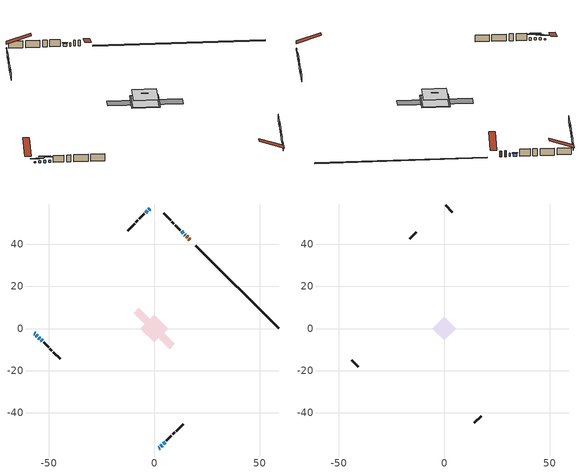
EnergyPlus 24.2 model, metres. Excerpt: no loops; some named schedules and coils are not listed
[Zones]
conditioned space
 floor adiabatic (Floor3 construction): -6.54,0 0,6.54 6.54,0 0,-6.54 z0.3
 floor adiabatic (AdiabaticFloorConstruction): -5.83,0 0,5.83 5.83,0 0,-5.83 z0.3
 floor foundation (Slab1 construction): -9.84,7.35 -7.35,9.84 9.84,-7.35 7.35,-9.84 z0
 wall outside (AdiabaticWallConstruction 1): 16.92,42.16 16.47,42.61 / 15.82,43.26 15.42,43.66 z0.3:2.33
 wall outside (AdiabaticWallConstruction): 2.15,-56.93 2.55,-56.53 / 3.2,-55.88 3.69,-55.39 z0.3:1.12; 14.76,44.32 14.5,44.58 z0.3:1.52; -56.93,-2.15 -56.55,-2.53 z0.3:0.63; -55.89,-3.19 -55.42,-3.66 / -54.77,-4.31 -54.3,-4.78 / -53.64,-5.43 -53.17,-5.91 / -3.29,55.79 -4.09,54.99 / 4.35,-54.73 5.14,-53.94 z0.3:1.09; 13.84,45.24 13.01,46.07 z0.3:1.24; -2.15,56.93 -2.64,56.44 z0.3:1.06
 wall outside (Wall1 construction): 5.79,-53.29 8.14,-50.93 / -52.52,-6.56 -50.17,-8.91 / -4.74,54.34 -7.09,51.99 / 12.36,46.72 10.01,49.07 z0.3:2.74
 wall outside (Wall2 construction): 8.8,-50.28 9.77,-49.31 / -49.51,-9.57 -48.55,-10.53 / -7.75,51.33 -8.71,50.37 / 9.35,49.73 8.39,50.69 z0.3:2.74
 wall outside (Wall3 construction): 10.42,-48.66 13.69,-45.39 / -47.89,-11.19 -44.63,-14.45 / -9.37,49.71 -12.63,46.45 / 7.73,51.35 4.47,54.61 z0.3:2.74
 wall foundation (FoundationWall1 construction): 59.08,0 19.72,39.35 z0:0.3
 window (WindowConstruction 9): 2.15,-56.93 2.55,-56.53 z0.3:1.11
 window (WindowConstruction 8): 3.2,-55.88 3.69,-55.39 z0.3:1.11
 window (WindowConstruction 10): 14.76,44.32 14.5,44.58 z0.3:1.52
 window (WindowConstruction): -56.93,-2.15 -56.55,-2.53 z0.3:0.63
 window (WindowConstruction 1): -55.89,-3.19 -55.42,-3.65 z0.3:1.09
 window (WindowConstruction 2): -54.77,-4.31 -54.3,-4.78 z0.3:1.09
 window (WindowConstruction 3): -53.64,-5.44 -53.18,-5.9 z0.3:1.09
 window (WindowConstruction 4): 13.84,45.24 13.01,46.07 z0.3:1.24
 window (WindowConstruction 5): -2.15,56.93 -2.64,56.44 z0.3:1.06
 window (WindowConstruction 6): -3.29,55.79 -4.09,54.99 z0.3:1.09
 window (WindowConstruction 7): 4.35,-54.73 5.14,-53.94 z0.3:1.09
 door (Door): 16.92,42.16 16.47,42.61 z0.3:2.33
 door (Door 1): 15.82,43.26 15.42,43.66 z0.3:2.33
 ceiling adiabatic (AdiabaticFloorConstruction): 0,-5.83 5.83,0 0,5.83 -5.83,0 z0.3
attic - vented
 floor to conditioned space (Floor1 construction Reversed): -5.6,0 0,5.6 5.6,0 0,-5.6 z2.74
 floor to conditioned space (Floor2 construction Reversed): -1.6,0 0,1.6 1.6,0 0,-1.6 z2.74
 wall outside (Wall4 construction): 14.34,-44.74 17.49,-41.59 / -43.97,-15.11 -40.82,-18.26 / -13.29,45.79 -16.44,42.64 / 3.81,55.27 0.66,58.42 z0.3:2.74
 roof outside (Roof1 construction): 1.5,-57.58,2.74 -4.18,-51.91,5.41 -5.68,-53.4,5.41 0,-59.08,2.74; -57.58,-1.5,2.74 -51.91,4.18,5.41 -53.4,5.68,5.41 -59.08,0,2.74; -1.5,57.58,2.74 4.18,51.91,5.41 5.68,53.4,5.41 0,59.08,2.74; 17.57,41.51,2.74 11.9,35.83,5.41 13.39,34.34,5.41 19.07,40.01,2.74
shading: 2.76,-56.32 1.94,-57.14 2.05,-57.24 2.86,-56.43 z1.41; 3.9,-55.18 2.99,-56.09 3.1,-56.19 4.01,-55.28 z1.41; -55.69,-3.39 -57.79,-1.29 -57.89,-1.4 -55.79,-3.5 z1.85; -54.78,-4.3 -56.54,-2.54 -56.64,-2.65 -54.89,-4.4 z2; -53.22,-5.85 -55.84,-3.24 -55.95,-3.34 -53.33,-5.96 z2.61; -52.31,-6.77 -54.51,-4.57 -54.61,-4.68 -52.42,-6.87 z2.31; 12.8,46.28 14.05,45.03 14.16,45.13 12.91,46.38 z1.54; -3.07,56.01 -1.72,57.36 -1.83,57.46 -3.17,56.12 z1.67; -4.3,54.78 -3.08,56 -3.19,56.1 -4.4,54.89 z1.39; 5.35,-53.73 4.14,-54.94 4.24,-55.05 5.45,-53.84 z1.39
[Building]
Building 1: Terrain=Suburbs
[Site:Location]
Sydney AP_NS: Latitude {deg}=46.16; Longitude {deg}=-60.05; Time Zone {hr}=-4; Elevation {m}=62; Keep Site Location Information=Yes
[Site:GroundTemperature:Shallow]
2.62187, 0.93492, 0.799824, 1.60037, 4.8141, 8.01286, 10.786, 12.5427, 12.692, 11.2632, 8.56075, 5.46011
[Site:WaterMainsTemperature]
Calculation Method=Schedule; Temperature Schedule=mains temperature schedule
[Material] Roughness=Rough; Thermal Absorptance=0.9
Name | Thickness {m} | Conductivity {W/m-K} | Density {kg/m3} | Specific Heat {J/kg-K} | Solar Absorptance | Visible Absorptance
asphalt or fiberglass shingles | 0.00635 | 0.162714 | 1121.4 | 1465.45 | 0.4 | 0.4
ceiling loosefill ins | 0.0846667 | 0.0480833 | 16.02 | 1046.75 | 0.7 | 0.7
ceiling stud and cavity | 0.1397 | 0.10635 | 65.682 | 1177.47 | 0.7 | 0.7
ceiling stud and cavity 1 | 0.1397 | 0.10898 | 65.682 | 1177.47 | 0.7 | 0.7
concrete 4.0 in. | 0.1016 | 1.803125 | 2242.8 | 837.4 | 0.7 | 0.7
concrete 8.0 in. | 0.2032 | 1.803125 | 2242.8 | 837.4 | 0.7 | 0.7
door material | 0.04445 | 0.188738 | 512.64 | 1214.23 | 0.7 | 0.7
exterior vertical ins | 0.00108814 | 0.029427 | 32.04 | 1214.23 | 0.7 | 0.7
floor covering | 0.0127 | 9.015625 | 54.468 | 1339.84 | 0.6 | 0.6
floor covering 1 | 0.0127 | 0.0433444 | 54.468 | 1339.84 | 0.6 | 0.6
floor rigid ins; wall rigid ins | 0.512978 | 0.029427 | 32.04 | 1214.23 | 0.7 | 0.7
floor stud and cavity | 0.0889 | 0.342986 | 50.32683 | 1063.81 | 0.7 | 0.7
floor stud and cavity 1 | 0.1397 | 1.75129 | 37.0049 | 1207.88 | 0.7 | 0.7
furniture material conditioned space 1 | 0.1524 | 0.115458 | 640.8 | 1214.23 | 0.6 | 0.6
gypsum board | 0.0127 | 0.160291 | 801 | 837.4 | 0.6 | 0.6
osb sheathing 0.5 in. | 0.0127 | 0.115458 | 512.64 | 1214.23 | 0.7 | 0.7
osb sheathing 0.75 in. | 0.01905 | 0.115458 | 512.64 | 1214.23 | 0.7 | 0.7
wall stud and cavity | 0.1397 | 1.44277 | 139.0536 | 1170.24 | 0.7 | 0.7
wall stud and cavity 1 | 0.1397 | 1.32252 | 139.0536 | 1170.24 | 0.7 | 0.7
wall stud and cavity 2 | 0.1397 | 0.0909844 | 139.0536 | 1170.24 | 0.7 | 0.7
wall stud and cavity 3 | 0.0889 | 6.1454 | 50.32683 | 1063.81 | 0.6 | 0.6
wall stud and cavity 4 | 0.0889 | 0.380278 | 52.3479 | 1209.89 | 0.7 | 0.7
wall stud and cavity 5 | 0.0889 | 0.391764 | 83.0341 | 1211.67 | 0.7 | 0.7
wood siding | 0.0254 | 0.102417 | 544.68 | 1172.36 | 0.4 | 0.4
wood siding 1 | 0.00254 | 0.102417 | 544.68 | 1172.36 | 0.4 | 0.4
wood siding 2; wood siding 3 | 0.0254 | 0.102417 | 544.68 | 1172.36 | 0.7 | 0.7
[WindowMaterial:SimpleGlazingSystem]
Name | U-Factor {W/m2-K} | Solar Heat Gain Coefficient
WindowMaterial | 3.17571 | 0.29
WindowMaterial 1 | 3.30573 | 0.6
WindowMaterial 2 | 5.6462 | 0.74
WindowMaterial 3 | 3.05363 | 0.45
WindowMaterial 4 | 3.27961 | 0.52
WindowMaterial 5 | 3.2711 | 0.46
WindowMaterial 6 | 5.2794 | 0.67
[Construction]
AdiabaticFloorConstruction: floor stud and cavity 1, floor rigid ins, osb sheathing 0.75 in., floor covering 1
AdiabaticWallConstruction: wood siding 2, wall rigid ins, wall stud and cavity 4, gypsum board
AdiabaticWallConstruction 1: wood siding 3, wall rigid ins, wall stud and cavity 4, gypsum board
Door; Door 1: door material
Floor1 construction Reversed: gypsum board, ceiling stud and cavity, ceiling loosefill ins
Floor2 construction Reversed: gypsum board, ceiling stud and cavity 1, ceiling loosefill ins
Floor3 construction: floor stud and cavity, floor covering
FoundationWall1 construction: concrete 8.0 in.
furniture construction conditioned space 1: furniture material conditioned space 1
PartitionWallConstruction: gypsum board, wall stud and cavity 5, gypsum board
Roof1 construction: asphalt or fiberglass shingles
Slab1 construction: concrete 4.0 in.
Wall1 construction: wood siding, osb sheathing 0.5 in., wall stud and cavity, gypsum board
Wall2 construction: wood siding, osb sheathing 0.5 in., wall stud and cavity 1, gypsum board
Wall3 construction: wood siding, osb sheathing 0.5 in., wall stud and cavity 2, gypsum board
Wall4 construction: wood siding 1, wall stud and cavity 3
WindowConstruction: WindowMaterial
WindowConstruction 1; WindowConstruction 2; WindowConstruction 3: WindowMaterial 1
WindowConstruction 10; WindowConstruction 9: WindowMaterial 6
WindowConstruction 4: WindowMaterial 2
WindowConstruction 5: WindowMaterial 3
WindowConstruction 6; WindowConstruction 7: WindowMaterial 4
WindowConstruction 8: WindowMaterial 5
[Zone] Multiplier=1; Part of Total Floor Area=Yes
Name | Volume {m3}
attic - vented | 29.4951
conditioned space | 165.5
[Space]
Name | Zone | Volume {m3}
attic - vented 1 | attic - vented | 29.4951
conditioned space 1 | conditioned space | 165.5
[ZoneInfiltration:EffectiveLeakageArea]
infil attic - vented 1: Zone or Space=attic - vented 1; Schedule=Always On Discrete; Effective Air Leakage Area {cm2}=2396.82; Stack Coefficient=0.000355612; Wind Coefficient=1.27411e-05
[ZoneMixing]
whole house fan mix: Zone or Space=attic - vented; Schedule=Always On Continuous; Design Flow Rate Calculation Method=Flow/Zone; Design Flow Rate {m3/s}=0; Source Zone or Space=conditioned space
[SurfaceProperty:ExposedFoundationPerimeter]
Slab1: Exposed Perimeter Calculation Method=TotalExposedPerimeter; Total Exposed Perimeter {m}=55.656
[InternalMass] Zone or ZoneList=conditioned space; Space or SpaceList=conditioned space 1
Name | Construction | Surface Area {m2}
furniture mass conditioned space 1 | furniture construction conditioned space 1 | 95.544
partition wall mass | PartitionWallConstruction | 153.38
[Lights]
interior lighting: Zone or ZoneList or Space or SpaceList=conditioned space 1; Schedule=interior lighting schedule; Design Level Calculation Method=LightingLevel; Lighting Level {W}=343.2; Return Air Fraction=0; Fraction Radiant=0.6; Fraction Visible=0.2; Fraction Replaceable=1
[People]
occupants: Zone or ZoneList or Space or SpaceList=conditioned space 1; Number of People Schedule=occupants schedule; Number of People Calculation Method=People; Number of People=3; Fraction Radiant=0.314171; Sensible Heat Fraction=0.56303; Activity Level Schedule=occupants activity schedule; Carbon Dioxide Generation Rate {m3/s-W}=0; Enable ASHRAE 55 Comfort Warnings=No; Mean Radiant Temperature Calculation Type=EnclosureAveraged
[ElectricEquipment] Zone or ZoneList or Space or SpaceList=conditioned space 1; Design Level Calculation Method=EquipmentLevel
Name | Schedule | Design Level {W} | Fraction Latent | Fraction Radiant | Fraction Lost
clothes dryer | clothes dryer schedule | 140.772 | 0.015 | 0.081 | 0.85
clothes washer | clothes washer schedule | 32.1985 | 0.03 | 0.162 | 0.7
cooking range | cooking range schedule | 215.147 | 0.08 | 0.432 | 0.2
dishwasher | dishwasher schedule | 66.8632 | 0.3 | 0.18 | 0.4
fridge | fridge schedule | 72.9452 | 0 | 0.6 | 0
mech vent house fan | mech vent house fan schedule | 0 | 0 | 0 | 1
mech vent house fan cfis | mech vent house fan cfis schedule | 0 | 0 | 0 | 0
misc plug loads | misc plug loads schedule | 494.7 | 0.045 | 0.513 | 0.1
whole house fan | Always On Discrete | 0 | 0 | 0 | 1
[OtherEquipment] Zone or ZoneList or Space or SpaceList=conditioned space 1; Design Level Calculation Method=EquipmentLevel
Name | Fuel Type | Schedule | Design Level {W} | Fraction Latent | Fraction Radiant | Fraction Lost
clothes dryer 1 | Electricity | clothes dryer schedule | 0 | 0.015 | 0.081 | 0.85
cooking range 1 | Electricity | cooking range schedule | 0 | 0.08 | 0.432 | 0.2
general water use latent | None | general water use schedule | 62.594 | 1 | 0 | 0
general water use sensible | None | general water use schedule | -61.6891 | 0 | 0.6 | 0
mech vent house fan latent load | None | Always On Discrete | 0 | 1 | 0 | 0
mech vent house fan sensible load | None | Always On Discrete | 0 | 0 | 0 | 0
water heater energy adjustment1 | Electricity | Always On Discrete | 0.01 | 0 | 0 | 1
[ZoneInfiltration:DesignFlowRate] Zone or ZoneList or Space or SpaceList=conditioned space 1; Schedule=Always On Discrete; Design Flow Rate Calculation Method=Flow/Zone; Design Flow Rate {m3/s}=0
infil flow; natural vent flow; whole house fan flow
[ZoneControl:Thermostat]
conditioned space Thermostat: Zone or ZoneList=conditioned space; Control Type Schedule=conditioned space Thermostat Schedule; Control 1=conditioned space temperature setpoint; Temperature Difference Between Cutout And Setpoint {deltaC}=0
[ThermostatSetpoint:DualSetpoint]
conditioned space temperature setpoint: Heating Setpoint Temperature Schedule=heating setpoint; Cooling Setpoint Temperature Schedule=cooling setpoint
[AirLoopHVAC:UnitarySystem]
unit heater unitary system: Control Type=Load; Controlling Zone or Thermostat Location=conditioned space; Dehumidification Control Type=None; Availability Schedule=Always On Discrete; Supply Fan=unit heater supply fan; Fan Placement=BlowThrough; Supply Air Fan Operating Mode Schedule=unit heater auto fan schedule; Heating Coil=unit heater htg coil; DX Heating Coil Sizing Ratio=1; Use DOAS DX Cooling Coil=No; Minimum Supply Air Temperature {C}=2; Latent Load Control=SensibleOnlyLoadControl; Cooling Supply Air Flow Rate Method=None; Heating Supply Air Flow Rate Method=SupplyAirFlowRate; Heating Supply Air Flow Rate {m3/s}=0.720664; No Load Supply Air Flow Rate Method=SupplyAirFlowRate; No Load Supply Air Flow Rate {m3/s}=0; No Load Supply Air Flow Rate Control Set To Low Speed=Yes; Maximum Supply Air Temperature {C}=48.8889; Maximum Outdoor Dry-Bulb Temperature for Supplemental Heater Operation {C}=21; Ancillary On-Cycle Electric Power {W}=0; Ancillary Off-Cycle Electric Power {W}=0
[Zone equipment]
conditioned space: unit heater unitary system
[Foundation:Kiva]
Foundation Kiva 1: Initial Indoor Air Temperature {C}=18; Wall Height Above Grade {m}=0.300015; Wall Depth Below Slab {m}=0.2032; Custom Block Material Name 1=exterior vertical ins; Custom Block Depth 1 {m}=0.300015; Custom Block X Position 1 {m}=0.2032; Custom Block Z Position 1 {m}=0
[Foundation:Kiva:Settings]
Soil Conductivity {W/m-K}=0.849921; Soil Density {kg/m3}=1842.3; Soil Specific Heat {J/kg-K}=418.7; Ground Solar Absorptivity=0.9; Ground Thermal Absorptivity=0.9; Ground Surface Roughness {m}=0.03; Far-Field Width {m}=40; Deep-Ground Boundary Condition=ZeroFlux; Deep-Ground Depth {m}=40; Minimum Cell Dimension {m}=0.2; Maximum Cell Growth Coefficient=3; Simulation Timestep=Timestep
[Exterior:Lights]
exterior lighting: Schedule=exterior lighting schedule; Design Level {W}=75.6
[EnergyManagementSystem:Sensor] Output:Variable or Output:Meter Index Key=conditioned space
Name | Output:Variable or Output:Meter
conditioned_space_clg_unmet_s | Zone Cooling Setpoint Not Met Time
conditioned_space_htg_unmet_s | Zone Heating Setpoint Not Met Time
fridge_tin_s; tin_s; tin_s_1 | Zone Mean Air Temperature
tout_s | Zone Outdoor Air Drybulb Temperature
win_s | Zone Air Humidity Ratio
[Schedule:Constant]
Name | Hourly Value
Always On Continuous; mech vent house fan schedule; mech vent house fan cfis schedule; Always On Discrete | 1
occupants activity schedule | 117.228
fridge schedule; unit heater auto fan schedule | 0
[Schedule:Week:Daily]
interior lighting schedule Week Rule - Jan1-Jan27: interior lighting schedule day, interior lighting schedule day, interior lighting schedule day, interior lighting schedule day, interior lighting schedule day, interior lighting schedule day, interior lighting schedule day, interior lighting schedule default day, interior lighting schedule default day, interior lighting schedule default day, interior lighting schedule default day, interior lighting schedule default day
interior lighting schedule Week Rule - Jan28-Feb3: interior lighting schedule day, interior lighting schedule day, interior lighting schedule day, interior lighting schedule day, interior lighting schedule day 1, interior lighting schedule day 1, interior lighting schedule day 1, interior lighting schedule default day, interior lighting schedule default day, interior lighting schedule default day, interior lighting schedule default day, interior lighting schedule default day
interior lighting schedule Week Rule - Feb4-Feb24: interior lighting schedule day 1, interior lighting schedule day 1, interior lighting schedule day 1, interior lighting schedule day 1, interior lighting schedule day 1, interior lighting schedule day 1, interior lighting schedule day 1, interior lighting schedule default day, interior lighting schedule default day, interior lighting schedule default day, interior lighting schedule default day, interior lighting schedule default day
interior lighting schedule Week Rule - Feb25-Mar3: interior lighting schedule day 1, interior lighting schedule day 1, interior lighting schedule day 1, interior lighting schedule day 1, interior lighting schedule day 2, interior lighting schedule day 2, interior lighting schedule day 2, interior lighting schedule default day, interior lighting schedule default day, interior lighting schedule default day, interior lighting schedule default day, interior lighting schedule default day
interior lighting schedule Week Rule - Mar4-Mar31: interior lighting schedule day 2, interior lighting schedule day 2, interior lighting schedule day 2, interior lighting schedule day 2, interior lighting schedule day 2, interior lighting schedule day 2, interior lighting schedule day 2, interior lighting schedule default day, interior lighting schedule default day, interior lighting schedule default day, interior lighting schedule default day, interior lighting schedule default day
interior lighting schedule Week Rule - Apr1-Apr28: interior lighting schedule day 3, interior lighting schedule day 3, interior lighting schedule day 3, interior lighting schedule day 3, interior lighting schedule day 3, interior lighting schedule day 3, interior lighting schedule day 3, interior lighting schedule default day, interior lighting schedule default day, interior lighting schedule default day, interior lighting schedule default day, interior lighting schedule default day
interior lighting schedule Week Rule - Apr29-May5: interior lighting schedule day 3, interior lighting schedule day 3, interior lighting schedule day 4, interior lighting schedule day 4, interior lighting schedule day 4, interior lighting schedule day 4, interior lighting schedule day 4, interior lighting schedule default day, interior lighting schedule default day, interior lighting schedule default day, interior lighting schedule default day, interior lighting schedule default day
interior lighting schedule Week Rule - May6-May26: interior lighting schedule day 4, interior lighting schedule day 4, interior lighting schedule day 4, interior lighting schedule day 4, interior lighting schedule day 4, interior lighting schedule day 4, interior lighting schedule day 4, interior lighting schedule default day, interior lighting schedule default day, interior lighting schedule default day, interior lighting schedule default day, interior lighting schedule default day
interior lighting schedule Week Rule - May27-Jun2: interior lighting schedule day 4, interior lighting schedule day 4, interior lighting schedule day 4, interior lighting schedule day 4, interior lighting schedule day 4, interior lighting schedule day 5, interior lighting schedule day 5, interior lighting schedule default day, interior lighting schedule default day, interior lighting schedule default day, interior lighting schedule default day, interior lighting schedule default day
interior lighting schedule Week Rule - Jun3-Jun30: interior lighting schedule day 5, interior lighting schedule day 5, interior lighting schedule day 5, interior lighting schedule day 5, interior lighting schedule day 5, interior lighting schedule day 5, interior lighting schedule day 5, interior lighting schedule default day, interior lighting schedule default day, interior lighting schedule default day, interior lighting schedule default day, interior lighting schedule default day
interior lighting schedule Week Rule - Jul1-Jul28: interior lighting schedule day 6, interior lighting schedule day 6, interior lighting schedule day 6, interior lighting schedule day 6, interior lighting schedule day 6, interior lighting schedule day 6, interior lighting schedule day 6, interior lighting schedule default day, interior lighting schedule default day, interior lighting schedule default day, interior lighting schedule default day, interior lighting schedule default day
interior lighting schedule Week Rule - Jul29-Aug4: interior lighting schedule day 6, interior lighting schedule day 6, interior lighting schedule day 6, interior lighting schedule day 7, interior lighting schedule day 7, interior lighting schedule day 7, interior lighting schedule day 7, interior lighting schedule default day, interior lighting schedule default day, interior lighting schedule default day, interior lighting schedule default day, interior lighting schedule default day
interior lighting schedule Week Rule - Aug5-Aug25: interior lighting schedule day 7, interior lighting schedule day 7, interior lighting schedule day 7, interior lighting schedule day 7, interior lighting schedule day 7, interior lighting schedule day 7, interior lighting schedule day 7, interior lighting schedule default day, interior lighting schedule default day, interior lighting schedule default day, interior lighting schedule default day, interior lighting schedule default day
interior lighting schedule Week Rule - Aug26-Sep1: interior lighting schedule day 7, interior lighting schedule day 7, interior lighting schedule day 7, interior lighting schedule day 7, interior lighting schedule day 7, interior lighting schedule day 7, interior lighting schedule day 8, interior lighting schedule default day, interior lighting schedule default day, interior lighting schedule default day, interior lighting schedule default day, interior lighting schedule default day
interior lighting schedule Week Rule - Sep2-Sep29: interior lighting schedule day 8, interior lighting schedule day 8, interior lighting schedule day 8, interior lighting schedule day 8, interior lighting schedule day 8, interior lighting schedule day 8, interior lighting schedule day 8, interior lighting schedule default day, interior lighting schedule default day, interior lighting schedule default day, interior lighting schedule default day, interior lighting schedule default day
interior lighting schedule Week Rule - Sep30-Oct6: interior lighting schedule day 8, interior lighting schedule day 9, interior lighting schedule day 9, interior lighting schedule day 9, interior lighting schedule day 9, interior lighting schedule day 9, interior lighting schedule day 9, interior lighting schedule default day, interior lighting schedule default day, interior lighting schedule default day, interior lighting schedule default day, interior lighting schedule default day
interior lighting schedule Week Rule - Oct7-Oct27: interior lighting schedule day 9, interior lighting schedule day 9, interior lighting schedule day 9, interior lighting schedule day 9, interior lighting schedule day 9, interior lighting schedule day 9, interior lighting schedule day 9, interior lighting schedule default day, interior lighting schedule default day, interior lighting schedule default day, interior lighting schedule default day, interior lighting schedule default day
interior lighting schedule Week Rule - Oct28-Nov3: interior lighting schedule day 9, interior lighting schedule day 9, interior lighting schedule day 9, interior lighting schedule day 9, interior lighting schedule day 10, interior lighting schedule day 10, interior lighting schedule day 10, interior lighting schedule default day, interior lighting schedule default day, interior lighting schedule default day, interior lighting schedule default day, interior lighting schedule default day
interior lighting schedule Week Rule - Nov4-Nov24: interior lighting schedule day 10, interior lighting schedule day 10, interior lighting schedule day 10, interior lighting schedule day 10, interior lighting schedule day 10, interior lighting schedule day 10, interior lighting schedule day 10, interior lighting schedule default day, interior lighting schedule default day, interior lighting schedule default day, interior lighting schedule default day, interior lighting schedule default day
interior lighting schedule Week Rule - Nov25-Dec1: interior lighting schedule day 10, interior lighting schedule day 10, interior lighting schedule day 10, interior lighting schedule day 10, interior lighting schedule day 10, interior lighting schedule day 10, interior lighting schedule day 11, interior lighting schedule default day, interior lighting schedule default day, interior lighting schedule default day, interior lighting schedule default day, interior lighting schedule default day
interior lighting schedule Week Rule - Dec2-Dec31: interior lighting schedule day 11, interior lighting schedule day 11, interior lighting schedule day 11, interior lighting schedule day 11, interior lighting schedule day 11, interior lighting schedule day 11, interior lighting schedule day 11, interior lighting schedule default day, interior lighting schedule default day, interior lighting schedule default day, interior lighting schedule default day, interior lighting schedule default day
occupants schedule Week Rule - Jan1-Dec31: occupants schedule day, occupants schedule day, occupants schedule day, occupants schedule day, occupants schedule day, occupants schedule day, occupants schedule day, occupants schedule default day, occupants schedule default day, occupants schedule default day, occupants schedule default day, occupants schedule default day
clothes dryer schedule Week Rule - Jan1-Dec31: clothes dryer schedule day, clothes dryer schedule day, clothes dryer schedule day, clothes dryer schedule day, clothes dryer schedule day, clothes dryer schedule day, clothes dryer schedule day, clothes dryer schedule default day, clothes dryer schedule default day, clothes dryer schedule default day, clothes dryer schedule default day, clothes dryer schedule default day
clothes washer schedule Week Rule - Jan1-Dec31: clothes washer schedule day, clothes washer schedule day, clothes washer schedule day, clothes washer schedule day, clothes washer schedule day, clothes washer schedule day, clothes washer schedule day, clothes washer schedule default day, clothes washer schedule default day, clothes washer schedule default day, clothes washer schedule default day, clothes washer schedule default day
cooking range schedule Week Rule - Jan1-Dec31: cooking range schedule day, cooking range schedule day, cooking range schedule day, cooking range schedule day, cooking range schedule day, cooking range schedule day, cooking range schedule day, cooking range schedule default day, cooking range schedule default day, cooking range schedule default day, cooking range schedule default day, cooking range schedule default day
dishwasher schedule Week Rule - Jan1-Dec31: dishwasher schedule day, dishwasher schedule day, dishwasher schedule day, dishwasher schedule day, dishwasher schedule day, dishwasher schedule day, dishwasher schedule day, dishwasher schedule default day, dishwasher schedule default day, dishwasher schedule default day, dishwasher schedule default day, dishwasher schedule default day
misc plug loads schedule Week Rule - Jan1-Dec31: misc plug loads schedule day, misc plug loads schedule day, misc plug loads schedule day, misc plug loads schedule day, misc plug loads schedule day, misc plug loads schedule day, misc plug loads schedule day, misc plug loads schedule default day, misc plug loads schedule default day, misc plug loads schedule default day, misc plug loads schedule default day, misc plug loads schedule default day
general water use schedule Week Rule - Jan1-Dec31: general water use schedule day, general water use schedule day, general water use schedule day, general water use schedule day, general water use schedule day, general water use schedule day, general water use schedule day, general water use schedule default day, general water use schedule default day, general water use schedule default day, general water use schedule default day, general water use schedule default day
exterior lighting schedule Week Rule - Jan1-Jan27: exterior lighting schedule day, exterior lighting schedule day, exterior lighting schedule day, exterior lighting schedule day, exterior lighting schedule day, exterior lighting schedule day, exterior lighting schedule day, exterior lighting schedule default day, exterior lighting schedule default day, exterior lighting schedule default day, exterior lighting schedule default day, exterior lighting schedule default day
exterior lighting schedule Week Rule - Jan28-Feb3: exterior lighting schedule day, exterior lighting schedule day, exterior lighting schedule day, exterior lighting schedule day, exterior lighting schedule day 1, exterior lighting schedule day 1, exterior lighting schedule day 1, exterior lighting schedule default day, exterior lighting schedule default day, exterior lighting schedule default day, exterior lighting schedule default day, exterior lighting schedule default day
exterior lighting schedule Week Rule - Feb4-Feb24: exterior lighting schedule day 1, exterior lighting schedule day 1, exterior lighting schedule day 1, exterior lighting schedule day 1, exterior lighting schedule day 1, exterior lighting schedule day 1, exterior lighting schedule day 1, exterior lighting schedule default day, exterior lighting schedule default day, exterior lighting schedule default day, exterior lighting schedule default day, exterior lighting schedule default day
exterior lighting schedule Week Rule - Feb25-Mar3: exterior lighting schedule day 1, exterior lighting schedule day 1, exterior lighting schedule day 1, exterior lighting schedule day 1, exterior lighting schedule day 2, exterior lighting schedule day 2, exterior lighting schedule day 2, exterior lighting schedule default day, exterior lighting schedule default day, exterior lighting schedule default day, exterior lighting schedule default day, exterior lighting schedule default day
exterior lighting schedule Week Rule - Mar4-Mar31: exterior lighting schedule day 2, exterior lighting schedule day 2, exterior lighting schedule day 2, exterior lighting schedule day 2, exterior lighting schedule day 2, exterior lighting schedule day 2, exterior lighting schedule day 2, exterior lighting schedule default day, exterior lighting schedule default day, exterior lighting schedule default day, exterior lighting schedule default day, exterior lighting schedule default day
exterior lighting schedule Week Rule - Apr1-Apr28: exterior lighting schedule day 3, exterior lighting schedule day 3, exterior lighting schedule day 3, exterior lighting schedule day 3, exterior lighting schedule day 3, exterior lighting schedule day 3, exterior lighting schedule day 3, exterior lighting schedule default day, exterior lighting schedule default day, exterior lighting schedule default day, exterior lighting schedule default day, exterior lighting schedule default day
exterior lighting schedule Week Rule - Apr29-May5: exterior lighting schedule day 3, exterior lighting schedule day 3, exterior lighting schedule day 4, exterior lighting schedule day 4, exterior lighting schedule day 4, exterior lighting schedule day 4, exterior lighting schedule day 4, exterior lighting schedule default day, exterior lighting schedule default day, exterior lighting schedule default day, exterior lighting schedule default day, exterior lighting schedule default day
exterior lighting schedule Week Rule - May6-May26: exterior lighting schedule day 4, exterior lighting schedule day 4, exterior lighting schedule day 4, exterior lighting schedule day 4, exterior lighting schedule day 4, exterior lighting schedule day 4, exterior lighting schedule day 4, exterior lighting schedule default day, exterior lighting schedule default day, exterior lighting schedule default day, exterior lighting schedule default day, exterior lighting schedule default day
exterior lighting schedule Week Rule - May27-Jun2: exterior lighting schedule day 4, exterior lighting schedule day 4, exterior lighting schedule day 4, exterior lighting schedule day 4, exterior lighting schedule day 4, exterior lighting schedule day 5, exterior lighting schedule day 5, exterior lighting schedule default day, exterior lighting schedule default day, exterior lighting schedule default day, exterior lighting schedule default day, exterior lighting schedule default day
exterior lighting schedule Week Rule - Jun3-Jun30: exterior lighting schedule day 5, exterior lighting schedule day 5, exterior lighting schedule day 5, exterior lighting schedule day 5, exterior lighting schedule day 5, exterior lighting schedule day 5, exterior lighting schedule day 5, exterior lighting schedule default day, exterior lighting schedule default day, exterior lighting schedule default day, exterior lighting schedule default day, exterior lighting schedule default day
exterior lighting schedule Week Rule - Jul1-Jul28: exterior lighting schedule day 6, exterior lighting schedule day 6, exterior lighting schedule day 6, exterior lighting schedule day 6, exterior lighting schedule day 6, exterior lighting schedule day 6, exterior lighting schedule day 6, exterior lighting schedule default day, exterior lighting schedule default day, exterior lighting schedule default day, exterior lighting schedule default day, exterior lighting schedule default day
exterior lighting schedule Week Rule - Jul29-Aug4: exterior lighting schedule day 6, exterior lighting schedule day 6, exterior lighting schedule day 6, exterior lighting schedule day 7, exterior lighting schedule day 7, exterior lighting schedule day 7, exterior lighting schedule day 7, exterior lighting schedule default day, exterior lighting schedule default day, exterior lighting schedule default day, exterior lighting schedule default day, exterior lighting schedule default day
exterior lighting schedule Week Rule - Aug5-Aug25: exterior lighting schedule day 7, exterior lighting schedule day 7, exterior lighting schedule day 7, exterior lighting schedule day 7, exterior lighting schedule day 7, exterior lighting schedule day 7, exterior lighting schedule day 7, exterior lighting schedule default day, exterior lighting schedule default day, exterior lighting schedule default day, exterior lighting schedule default day, exterior lighting schedule default day
exterior lighting schedule Week Rule - Aug26-Sep1: exterior lighting schedule day 7, exterior lighting schedule day 7, exterior lighting schedule day 7, exterior lighting schedule day 7, exterior lighting schedule day 7, exterior lighting schedule day 7, exterior lighting schedule day 8, exterior lighting schedule default day, exterior lighting schedule default day, exterior lighting schedule default day, exterior lighting schedule default day, exterior lighting schedule default day
exterior lighting schedule Week Rule - Sep2-Sep29: exterior lighting schedule day 8, exterior lighting schedule day 8, exterior lighting schedule day 8, exterior lighting schedule day 8, exterior lighting schedule day 8, exterior lighting schedule day 8, exterior lighting schedule day 8, exterior lighting schedule default day, exterior lighting schedule default day, exterior lighting schedule default day, exterior lighting schedule default day, exterior lighting schedule default day
exterior lighting schedule Week Rule - Sep30-Oct6: exterior lighting schedule day 8, exterior lighting schedule day 9, exterior lighting schedule day 9, exterior lighting schedule day 9, exterior lighting schedule day 9, exterior lighting schedule day 9, exterior lighting schedule day 9, exterior lighting schedule default day, exterior lighting schedule default day, exterior lighting schedule default day, exterior lighting schedule default day, exterior lighting schedule default day
exterior lighting schedule Week Rule - Oct7-Oct27: exterior lighting schedule day 9, exterior lighting schedule day 9, exterior lighting schedule day 9, exterior lighting schedule day 9, exterior lighting schedule day 9, exterior lighting schedule day 9, exterior lighting schedule day 9, exterior lighting schedule default day, exterior lighting schedule default day, exterior lighting schedule default day, exterior lighting schedule default day, exterior lighting schedule default day
exterior lighting schedule Week Rule - Oct28-Nov3: exterior lighting schedule day 9, exterior lighting schedule day 9, exterior lighting schedule day 9, exterior lighting schedule day 9, exterior lighting schedule day 10, exterior lighting schedule day 10, exterior lighting schedule day 10, exterior lighting schedule default day, exterior lighting schedule default day, exterior lighting schedule default day, exterior lighting schedule default day, exterior lighting schedule default day
[Schedule:Year]
interior lighting schedule: interior lighting schedule Week Rule - Jan1-Jan27, 1, 1, 1, 27, interior lighting schedule Week Rule - Jan28-Feb3, 1, 28, 2, 3, interior lighting schedule Week Rule - Feb4-Feb24, 2, 4, 2, 24, interior lighting schedule Week Rule - Feb25-Mar3, 2, 25, 3, 3, interior lighting schedule Week Rule - Mar4-Mar31, 3, 4, 3, 31, interior lighting schedule Week Rule - Apr1-Apr28, 4, 1, 4, 28, interior lighting schedule Week Rule - Apr29-May5, 4, 29, 5, 5, interior lighting schedule Week Rule - May6-May26, 5, 6, 5, 26, interior lighting schedule Week Rule - May27-Jun2, 5, 27, 6, 2, interior lighting schedule Week Rule - Jun3-Jun30, 6, 3, 6, 30, interior lighting schedule Week Rule - Jul1-Jul28, 7, 1, 7, 28, interior lighting schedule Week Rule - Jul29-Aug4, 7, 29, 8, 4, interior lighting schedule Week Rule - Aug5-Aug25, 8, 5, 8, 25, interior lighting schedule Week Rule - Aug26-Sep1, 8, 26, 9, 1, interior lighting schedule Week Rule - Sep2-Sep29, 9, 2, 9, 29, interior lighting schedule Week Rule - Sep30-Oct6, 9, 30, 10, 6, interior lighting schedule Week Rule - Oct7-Oct27, 10, 7, 10, 27, interior lighting schedule Week Rule - Oct28-Nov3, 10, 28, 11, 3, interior lighting schedule Week Rule - Nov4-Nov24, 11, 4, 11, 24, interior lighting schedule Week Rule - Nov25-Dec1, 11, 25, 12, 1, interior lighting schedule Week Rule - Dec2-Dec31, 12, 2, 12, 31
occupants schedule: occupants schedule Week Rule - Jan1-Dec31, 1, 1, 12, 31
clothes dryer schedule: clothes dryer schedule Week Rule - Jan1-Dec31, 1, 1, 12, 31
clothes washer schedule: clothes washer schedule Week Rule - Jan1-Dec31, 1, 1, 12, 31
cooking range schedule: cooking range schedule Week Rule - Jan1-Dec31, 1, 1, 12, 31
dishwasher schedule: dishwasher schedule Week Rule - Jan1-Dec31, 1, 1, 12, 31
misc plug loads schedule: misc plug loads schedule Week Rule - Jan1-Dec31, 1, 1, 12, 31
general water use schedule: general water use schedule Week Rule - Jan1-Dec31, 1, 1, 12, 31
exterior lighting schedule: exterior lighting schedule Week Rule - Jan1-Jan27, 1, 1, 1, 27, exterior lighting schedule Week Rule - Jan28-Feb3, 1, 28, 2, 3, exterior lighting schedule Week Rule - Feb4-Feb24, 2, 4, 2, 24, exterior lighting schedule Week Rule - Feb25-Mar3, 2, 25, 3, 3, exterior lighting schedule Week Rule - Mar4-Mar31, 3, 4, 3, 31, exterior lighting schedule Week Rule - Apr1-Apr28, 4, 1, 4, 28, exterior lighting schedule Week Rule - Apr29-May5, 4, 29, 5, 5, exterior lighting schedule Week Rule - May6-May26, 5, 6, 5, 26, exterior lighting schedule Week Rule - May27-Jun2, 5, 27, 6, 2, exterior lighting schedule Week Rule - Jun3-Jun30, 6, 3, 6, 30, exterior lighting schedule Week Rule - Jul1-Jul28, 7, 1, 7, 28, exterior lighting schedule Week Rule - Jul29-Aug4, 7, 29, 8, 4, exterior lighting schedule Week Rule - Aug5-Aug25, 8, 5, 8, 25, exterior lighting schedule Week Rule - Aug26-Sep1, 8, 26, 9, 1, exterior lighting schedule Week Rule - Sep2-Sep29, 9, 2, 9, 29, exterior lighting schedule Week Rule - Sep30-Oct6, 9, 30, 10, 6, exterior lighting schedule Week Rule - Oct7-Oct27, 10, 7, 10, 27, exterior lighting schedule Week Rule - Oct28-Nov3, 10, 28, 11, 3, exterior lighting schedule Week Rule - Nov4-Nov24, 11, 4, 11, 24, exterior lighting schedule Week Rule - Nov25-Dec1, 11, 25, 12, 1, exterior lighting schedule Week Rule - Dec2-Dec31, 12, 2, 12, 31
[Schedule:Compact]
conditioned space Thermostat Schedule: Through: 12/31, For: AllDays, Until: 24:00, 4
mains temperature schedule: Through: 01/01, For: AllDays, Until: 24:00, 6.99889, Through: 01/02, For: AllDays, Until: 24:00, 6.94278, Through: 01/03, For: AllDays, Until: 24:00, 6.88722, Through: 01/04, For: AllDays, Until: 24:00, 6.83278, Through: 01/05, For: AllDays, Until: 24:00, 6.77944, Through: 01/06, For: AllDays, Until: 24:00, 6.72722, Through: 01/07, For: AllDays, Until: 24:00, 6.67556, Through: 01/08, For: AllDays, Until: 24:00, 6.62444, Through: 01/09, For: AllDays, Until: 24:00, 6.575, Through: 01/10, For: AllDays, Until: 24:00, 6.52611, Through: 01/11, For: AllDays, Until: 24:00, 6.47889, Through: 01/12, For: AllDays, Until: 24:00, 6.43222, Through: 01/13, For: AllDays, Until: 24:00, 6.38611, Through: 01/14, For: AllDays, Until: 24:00, 6.34167, Through: 01/15, For: AllDays, Until: 24:00, 6.29833, Through: 01/16, For: AllDays, Until: 24:00, 6.25556, Through: 01/17, For: AllDays, Until: 24:00, 6.21444, Through: 01/18, For: AllDays, Until: 24:00, 6.17389, Through: 01/19, For: AllDays, Until: 24:00, 6.135, Through: 01/20, For: AllDays, Until: 24:00, 6.09667, Through: 01/21, For: AllDays, Until: 24:00, 6.06, Through: 01/22, For: AllDays, Until: 24:00, 6.02389, Through: 01/23, For: AllDays, Until: 24:00, 5.98944, Through: 01/24, For: AllDays, Until: 24:00, 5.95611, Through: 01/25, For: AllDays, Until: 24:00, 5.92333, Through: 01/26, For: AllDays, Until: 24:00, 5.89222, Through: 01/27, For: AllDays, Until: 24:00, 5.86278, Through: 01/28, For: AllDays, Until: 24:00, 5.83389, Through: 01/29, For: AllDays, Until: 24:00, 5.80611, Through: 01/30, For: AllDays, Until: 24:00, 5.78, Through: 01/31, For: AllDays, Until: 24:00, 5.755, Through: 02/01, For: AllDays, Until: 24:00, 5.73111, Through: 02/02, For: AllDays, Until: 24:00, 5.70833, Through: 02/03, For: AllDays, Until: 24:00, 5.68722, Through: 02/04, For: AllDays, Until: 24:00, 5.66667, Through: 02/05, For: AllDays, Until: 24:00, 5.64778, Through: 02/06, For: AllDays, Until: 24:00, 5.63056, Through: 02/07, For: AllDays, Until: 24:00, 5.61389, Through: 02/08, For: AllDays, Until: 24:00, 5.59889, Through: 02/09, For: AllDays, Until: 24:00, 5.585, Through: 02/10, For: AllDays, Until: 24:00, 5.57278, Through: 02/11, For: AllDays, Until: 24:00, 5.56167, Through: 02/12, For: AllDays, Until: 24:00, 5.55167, Through: 02/13, For: AllDays, Until: 24:00, 5.54278, Through: 02/14, For: AllDays, Until: 24:00, 5.53556, Through: 02/15, For: AllDays, Until: 24:00, 5.52944, Through: 02/16, For: AllDays, Until: 24:00, 5.52444, Through: 02/17, For: AllDays, Until: 24:00, 5.52111, Through: 02/18, For: AllDays, Until: 24:00, 5.51889, Through: 02/19, For: AllDays, Until: 24:00, 5.51833, Through: 02/20, For: AllDays, Until: 24:00, 5.51889, Through: 02/21, For: AllDays, Until: 24:00, 5.52056, Through: 02/22, For: AllDays, Until: 24:00, 5.52333, Through: 02/23, For: AllDays, Until: 24:00, 5.52778, Through: 02/24, For: AllDays, Until: 24:00, 5.53333, Through: 02/25, For: AllDays, Until: 24:00, 5.54056, Through: 02/26, For: AllDays, Until: 24:00, 5.54833, Through: 02/27, For: AllDays, Until: 24:00, 5.55833, Through: 02/28, For: AllDays, Until: 24:00, 5.56889, Through: 03/01, For: AllDays, Until: 24:00, 5.58111, Through: 03/02, For: AllDays, Until: 24:00, 5.59444, Through: 03/03, For: AllDays, Until: 24:00, 5.60889, Through: 03/04, For: AllDays, Until: 24:00, 5.625, Through: 03/05, For: AllDays, Until: 24:00, 5.64222, Through: 03/06, For: AllDays, Until: 24:00, 5.66056, Through: 03/07, For: AllDays, Until: 24:00, 5.68056, Through: 03/08, For: AllDays, Until: 24:00, 5.70167, Through: 03/09, For: AllDays, Until: 24:00, 5.72389, Through: 03/10, For: AllDays, Until: 24:00, 5.74722, Through: 03/11, For: AllDays, Until: 24:00, 5.77167, Through: 03/12, For: AllDays, Until: 24:00, 5.79778, Through: 03/13, For: AllDays, Until: 24:00, 5.825, Through: 03/14, For: AllDays, Until: 24:00, 5.85333, Through: 03/15, For: AllDays, Until: 24:00, 5.88278, Through: 03/16, For: AllDays, Until: 24:00, 5.91333, Through: 03/17, For: AllDays, Until: 24:00, 5.94556, Through: 03/18, For: AllDays, Until: 24:00, 5.97889, Through: 03/19, For: AllDays, Until: 24:00, 6.01278, Through: 03/20, For: AllDays, Until: 24:00, 6.04833, Through: 03/21, For: AllDays, Until: 24:00, 6.085, Through: 03/22, For: AllDays, Until: 24:00, 6.12278, Through: 03/23, For: AllDays, Until: 24:00, 6.16167, Through: 03/24, For: AllDays, Until: 24:00, 6.20167, Through: 03/25, For: AllDays, Until: 24:00, 6.24222, Through: 03/26, For: AllDays, Until: 24:00, 6.28444, Through: 03/27, For: AllDays, Until: 24:00, 6.32778, Through: 03/28, For: AllDays, Until: 24:00, 6.37222, Through: 03/29, For: AllDays, Until: 24:00, 6.41722, Through: 03/30, For: AllDays, Until: 24:00, 6.46389, Through: 03/31, For: AllDays, Until: 24:00, 6.51111, Through: 04/01, For: AllDays, Until: 24:00, 6.55944, Through: 04/02, For: AllDays, Until: 24:00, 6.60889, Through: 04/03, For: AllDays, Until: 24:00, 6.65944, Through: 04/04, For: AllDays, Until: 24:00, 6.71056, Through: 04/05, For: AllDays, Until: 24:00, 6.76278, Through: 04/06, For: AllDays, Until: 24:00, 6.81611, Through: 04/07, For: AllDays, Until: 24:00, 6.87, Through: 04/08, For: AllDays, Until: 24:00, 6.925, Through: 04/09, For: AllDays, Until: 24:00, 6.98111, Through: 04/10, For: AllDays, Until: 24:00, 7.03778, Through: 04/11, For: AllDays, Until: 24:00, 7.09556, Through: 04/12, For: AllDays, Until: 24:00, 7.15389, Through: 04/13, For: AllDays, Until: 24:00, 7.21333, Through: 04/14, For: AllDays, Until: 24:00, 7.27333, Through: 04/15, For: AllDays, Until: 24:00, 7.33389, Through: 04/16, For: AllDays, Until: 24:00, 7.39556, Through: 04/17, For: AllDays, Until: 24:00, 7.45778, Through: 04/18, For: AllDays, Until: 24:00, 7.52111, Through: 04/19, For: AllDays, Until: 24:00, 7.585, Through: 04/20, For: AllDays, Until: 24:00, 7.64944, Through: 04/21, For: AllDays, Until: 24:00, 7.71444, Through: 04/22, For: AllDays, Until: 24:00, 7.78, Through: 04/23, For: AllDays, Until: 24:00, 7.84667, Through: 04/24, For: AllDays, Until: 24:00, 7.91389, Through: 04/25, For: AllDays, Until: 24:00, 7.98111, Through: 04/26, For: AllDays, Until: 24:00, 8.04944, Through: 04/27, For: AllDays, Until: 24:00, 8.11833, Through: 04/28, For: AllDays, Until: 24:00, 8.18778, Through: 04/29, For: AllDays, Until: 24:00, 8.25722, Through: 04/30, For: AllDays, Until: 24:00, 8.32778, Through: 05/01, For: AllDays, Until: 24:00, 8.39833, Through: 05/02, For: AllDays, Until: 24:00, 8.46944, Through: 05/03, For: AllDays, Until: 24:00, 8.54111, Through: 05/04, For: AllDays, Until: 24:00, 8.61333, Through: 05/05, For: AllDays, Until: 24:00, 8.68556, Through: 05/06, For: AllDays, Until: 24:00, 8.75833, Through: 05/07, For: AllDays, Until: 24:00, 8.83167, Through: 05/08, For: AllDays, Until: 24:00, 8.905, Through: 05/09, For: AllDays, Until: 24:00, 8.97889, Through: 05/10, For: AllDays, Until: 24:00, 9.05278, Through: 05/11, For: AllDays, Until: 24:00, 9.12722, Through: 05/12, For: AllDays, Until: 24:00, 9.20167, Through: 05/13, For: AllDays, Until: 24:00, 9.27667, Through: 05/14, For: AllDays, Until: 24:00, 9.35111, Through: 05/15, For: AllDays, Until: 24:00, 9.42611, Through: 05/16, For: AllDays, Until: 24:00, 9.50167, Through: 05/17, For: AllDays, Until: 24:00, 9.57667, Through: 05/18, For: AllDays, Until: 24:00, 9.65222, Through: 05/19, For: AllDays, Until: 24:00, 9.72778, Through: 05/20, For: AllDays, Until: 24:00, 9.80333, Through: 05/21, For: AllDays, Until: 24:00, 9.87889, Through: 05/22, For: AllDays, Until: 24:00, 9.95444, Through: 05/23, For: AllDays, Until: 24:00, 10.0306, Through: 05/24, For: AllDays, Until: 24:00, 10.1061, Through: 05/25, For: AllDays, Until: 24:00, 10.1811, Through: 05/26, For: AllDays, Until: 24:00, 10.2567, Through: 05/27, For: AllDays, Until: 24:00, 10.3322, Through: 05/28, For: AllDays, Until: 24:00, 10.4072, Through: 05/29, For: AllDays, Until: 24:00, 10.4822, Through: 05/30, For: AllDays, Until: 24:00, 10.5572, Through: 05/31, For: AllDays, Until: 24:00, 10.6322, Through: 06/01, For: AllDays, Until: 24:00, 10.7067, Through: 06/02, For: AllDays, Until: 24:00, 10.7806, Through: 06/03, For: AllDays, Until: 24:00, 10.8544, Through: 06/04, For: AllDays, Until: 24:00, 10.9283, Through: 06/05, For: AllDays, Until: 24:00, 11.0017, Through: 06/06, For: AllDays, Until: 24:00, 11.075, Through: 06/07, For: AllDays, Until: 24:00, 11.1478, Through: 06/08, For: AllDays, Until: 24:00, 11.22, Through: 06/09, For: AllDays, Until: 24:00, 11.2922, Through: 06/10, For: AllDays, Until: 24:00, 11.3633, Through: 06/11, For: AllDays, Until: 24:00, 11.4344, Through: 06/12, For: AllDays, Until: 24:00, 11.5056, Through: 06/13, For: AllDays, Until: 24:00, 11.5756, Through: 06/14, For: AllDays, Until: 24:00, 11.6456, Through: 06/15, For: AllDays, Until: 24:00, 11.7144, Through: 06/16, For: AllDays, Until: 24:00, 11.7833, Through: 06/17, For: AllDays, Until: 24:00, 11.8517, Through: 06/18, For: AllDays, Until: 24:00, 11.9189, Through: 06/19, For: AllDays, Until: 24:00, 11.9861, Through: 06/20, For: AllDays, Until: 24:00, 12.0522, Through: 06/21, For: AllDays, Until: 24:00, 12.1178, Through: 06/22, For: AllDays, Until: 24:00, 12.1833, Through: 06/23, For: AllDays, Until: 24:00, 12.2472, Through: 06/24, For: AllDays, Until: 24:00, 12.3111, Through: 06/25, For: AllDays, Until: 24:00, 12.3739, Through: 06/26, For: AllDays, Until: 24:00, 12.4367, Through: 06/27, For: AllDays, Until: 24:00, 12.4978, Through: 06/28, For: AllDays, Until: 24:00, 12.5589, Through: 06/29, For: AllDays, Until: 24:00, 12.6189, Through: 06/30, For: AllDays, Until: 24:00, 12.6778, Through: 07/01, For: AllDays, Until: 24:00, 12.7361, Through: 07/02, For: AllDays, Until: 24:00, 12.7939, Through: 07/03, For: AllDays, Until: 24:00, 12.8506, Through: 07/04, For: AllDays, Until: 24:00, 12.9061, Through: 07/05, For: AllDays, Until: 24:00, 12.9611, Through: 07/06, For: AllDays, Until: 24:00, 13.015, Through: 07/07, For: AllDays, Until: 24:00, 13.0678, Through: 07/08, For: AllDays, Until: 24:00, 13.12, Through: 07/09, For: AllDays, Until: 24:00, 13.1711, Through: 07/10, For: AllDays, Until: 24:00, 13.2217, Through: 07/11, For: AllDays, Until: 24:00, 13.2711, Through: 07/12, For: AllDays, Until: 24:00, 13.3189, Through: 07/13, For: AllDays, Until: 24:00, 13.3661, Through: 07/14, For: AllDays, Until: 24:00, 13.4128, Through: 07/15, For: AllDays, Until: 24:00, 13.4578, Through: 07/16, For: AllDays, Until: 24:00, 13.5017, Through: 07/17, For: AllDays, Until: 24:00, 13.545, Through: 07/18, For: AllDays, Until: 24:00, 13.5867, Through: 07/19, For: AllDays, Until: 24:00, 13.6278, Through: 07/20, For: AllDays, Until: 24:00, 13.6678, Through: 07/21, For: AllDays, Until: 24:00, 13.7061, Through: 07/22, For: AllDays, Until: 24:00, 13.7439, Through: 07/23, For: AllDays, Until: 24:00, 13.7806, Through: 07/24, For: AllDays, Until: 24:00, 13.8156, Through: 07/25, For: AllDays, Until: 24:00, 13.85, Through: 07/26, For: AllDays, Until: 24:00, 13.8828, Through: 07/27, For: AllDays, Until: 24:00, 13.9144, Through: 07/28, For: AllDays, Until: 24:00, 13.945, Through: 07/29, For: AllDays, Until: 24:00, 13.9744, Through: 07/30, For: AllDays, Until: 24:00, 14.0028, Through: 07/31, For: AllDays, Until: 24:00, 14.0294, Through: 08/01, For: AllDays, Until: 24:00, 14.0556, Through: 08/02, For: AllDays, Until: 24:00, 14.08, Through: 08/03, For: AllDays, Until: 24:00, 14.1033, Through: 08/04, For: AllDays, Until: 24:00, 14.1256, Through: 08/05, For: AllDays, Until: 24:00, 14.1461, Through: 08/06, For: AllDays, Until: 24:00, 14.1656, Through: 08/07, For: AllDays, Until: 24:00, 14.1839, Through: 08/08, For: AllDays, Until: 24:00, 14.2011, Through: 08/09, For: AllDays, Until: 24:00, 14.2172, Through: 08/10, For: AllDays, Until: 24:00, 14.2317, Through: 08/11, For: AllDays, Until: 24:00, 14.2444, Through: 08/12, For: AllDays, Until: 24:00, 14.2567, Through: 08/13, For: AllDays, Until: 24:00, 14.2672, Through: 08/14, For: AllDays, Until: 24:00, 14.2767, Through: 08/15, For: AllDays, Until: 24:00, 14.2844, Through: 08/16, For: AllDays, Until: 24:00, 14.2917, Through: 08/17, For: AllDays, Until: 24:00, 14.2972, Through: 08/18, For: AllDays, Until: 24:00, 14.3011, Through: 08/19, For: AllDays, Until: 24:00, 14.3039, Through: 08/20, For: AllDays, Until: 24:00, 14.3056, Through: 08/21, For: AllDays, Until: 24:00, 14.3061, Through: 08/22, For: AllDays, Until: 24:00, 14.305, Through: 08/23, For: AllDays, Until: 24:00, 14.3028, Through: 08/24, For: AllDays, Until: 24:00, 14.2989, Through: 08/25, For: AllDays, Until: 24:00, 14.2939, Through: 08/26, For: AllDays, Until: 24:00, 14.2878, Through: 08/27, For: AllDays, Until: 24:00, 14.28, Through: 08/28, For: AllDays, Until: 24:00, 14.2717, Through: 08/29, For: AllDays, Until: 24:00, 14.2611, Through: 08/30, For: AllDays, Until: 24:00, 14.25, Through: 08/31, For: AllDays, Until: 24:00, 14.2372, Through: 09/01, For: AllDays, Until: 24:00, 14.2233, Through: 09/02, For: AllDays, Until: 24:00, 14.2083, Through: 09/03, For: AllDays, Until: 24:00, 14.1917, Through: 09/04, For: AllDays, Until: 24:00, 14.1739, Through: 09/05, For: AllDays, Until: 24:00, 14.155, Through: 09/06, For: AllDays, Until: 24:00, 14.1344, Through: 09/07, For: AllDays, Until: 24:00, 14.1128, Through: 09/08, For: AllDays, Until: 24:00, 14.09, Through: 09/09, For: AllDays, Until: 24:00, 14.0661, Through: 09/10, For: AllDays, Until: 24:00, 14.0411, Through: 09/11, For: AllDays, Until: 24:00, 14.0144, Through: 09/12, For: AllDays, Until: 24:00, 13.9867, Through: 09/13, For: AllDays, Until: 24:00, 13.9578, Through: 09/14, For: AllDays, Until: 24:00, 13.9278, Through: 09/15, For: AllDays, Until: 24:00, 13.8967, Through: 09/16, For: AllDays, Until: 24:00, 13.8639, Through: 09/17, For: AllDays, Until: 24:00, 13.8306, Through: 09/18, For: AllDays, Until: 24:00, 13.7956, Through: 09/19, For: AllDays, Until: 24:00, 13.7594, Through: 09/20, For: AllDays, Until: 24:00, 13.7228, Through: 09/21, For: AllDays, Until: 24:00, 13.6844, Through: 09/22, For: AllDays, Until: 24:00, 13.645, Through: 09/23, For: AllDays, Until: 24:00, 13.6044, Through: 09/24, For: AllDays, Until: 24:00, 13.5628, Through: 09/25, For: AllDays, Until: 24:00, 13.5206, Through: 09/26, For: AllDays, Until: 24:00, 13.4767, Through: 09/27, For: AllDays, Until: 24:00, 13.4322, Through: 09/28, For: AllDays, Until: 24:00, 13.3861, Through: 09/29, For: AllDays, Until: 24:00, 13.3394, Through: 09/30, For: AllDays, Until: 24:00, 13.2917, Through: 10/01, For: AllDays, Until: 24:00, 13.2428, Through: 10/02, For: AllDays, Until: 24:00, 13.1928, Through: 10/03, For: AllDays, Until: 24:00, 13.1422, Through: 10/04, For: AllDays, Until: 24:00, 13.0906, Through: 10/05, For: AllDays, Until: 24:00, 13.0378, Through: 10/06, For: AllDays, Until: 24:00, 12.9844, Through: 10/07, For: AllDays, Until: 24:00, 12.9294, Through: 10/08, For: AllDays, Until: 24:00, 12.8744, Through: 10/09, For: AllDays, Until: 24:00, 12.8178, Through: 10/10, For: AllDays, Until: 24:00, 12.7611, Through: 10/11, For: AllDays, Until: 24:00, 12.7028, Through: 10/12, For: AllDays, Until: 24:00, 12.6439, Through: 10/13, For: AllDays, Until: 24:00, 12.5844, Through: 10/14, For: AllDays, Until: 24:00, 12.5239, Through: 10/15, For: AllDays, Until: 24:00, 12.4628, Through: 10/16, For: AllDays, Until: 24:00, 12.4011, Through: 10/17, For: AllDays, Until: 24:00, 12.3383, Through: 10/18, For: AllDays, Until: 24:00, 12.275, Through: 10/19, For: AllDays, Until: 24:00, 12.2106, Through: 10/20, For: AllDays, Until: 24:00, 12.1461, Through: 10/21, For: AllDays, Until: 24:00, 12.0806, Through: 10/22, For: AllDays, Until: 24:00, 12.0144, Through: 10/23, For: AllDays, Until: 24:00, 11.9478, Through: 10/24, For: AllDays, Until: 24:00, 11.8806, Through: 10/25, For: AllDays, Until: 24:00, 11.8128, Through: 10/26, For: AllDays, Until: 24:00, 11.7439, Through: 10/27, For: AllDays, Until: 24:00, 11.675, Through: 10/28, For: AllDays, Until: 24:00, 11.6056, Through: 10/29, For: AllDays, Until: 24:00, 11.5356, Through: 10/30, For: AllDays, Until: 24:00, 11.465, Through: 10/31, For: AllDays, Until: 24:00, 11.3939, Through: 11/01, For: AllDays, Until: 24:00, 11.3228, Through: 11/02, For: AllDays, Until: 24:00, 11.2511, Through: 11/03, For: AllDays, Until: 24:00, 11.1789, Through: 11/04, For: AllDays, Until: 24:00, 11.1061, Through: 11/05, For: AllDays, Until: 24:00, 11.0333, Through: 11/06, For: AllDays, Until: 24:00, 10.96, Through: 11/07, For: AllDays, Until: 24:00, 10.8861, Through: 11/08, For: AllDays, Until: 24:00, 10.8122, Through: 11/09, For: AllDays, Until: 24:00, 10.7383, Through: 11/10, For: AllDays, Until: 24:00, 10.6639, Through: 11/11, For: AllDays, Until: 24:00, 10.5894, Through: 11/12, For: AllDays, Until: 24:00, 10.5144, Through: 11/13, For: AllDays, Until: 24:00, 10.4394, Through: 11/14, For: AllDays, Until: 24:00, 10.3644, Through: 11/15, For: AllDays, Until: 24:00, 10.2889, Through: 11/16, For: AllDays, Until: 24:00, 10.2139, Through: 11/17, For: AllDays, Until: 24:00, 10.1383, Through: 11/18, For: AllDays, Until: 24:00, 10.0628, Through: 11/19, For: AllDays, Until: 24:00, 9.98722, Through: 11/20, For: AllDays, Until: 24:00, 9.91167, Through: 11/21, For: AllDays, Until: 24:00, 9.83611, Through: 11/22, For: AllDays, Until: 24:00, 9.76, Through: 11/23, For: AllDays, Until: 24:00, 9.68444, Through: 11/24, For: AllDays, Until: 24:00, 9.60944, Through: 11/25, For: AllDays, Until: 24:00, 9.53389, Through: 11/26, For: AllDays, Until: 24:00, 9.45833, Through: 11/27, For: AllDays, Until: 24:00, 9.38333, Through: 11/28, For: AllDays, Until: 24:00, 9.30833, Through: 11/29, For: AllDays, Until: 24:00, 9.23389, Through: 11/30, For: AllDays, Until: 24:00, 9.15889, Through: 12/01, For: AllDays, Until: 24:00, 9.08444, Through: 12/02, For: AllDays, Until: 24:00, 9.01056, Through: 12/03, For: AllDays, Until: 24:00, 8.93667, Through: 12/04, For: AllDays, Until: 24:00, 8.86333, Through: 12/05, For: AllDays, Until: 24:00, 8.79, Through: 12/06, For: AllDays, Until: 24:00, 8.71667, Through: 12/07, For: AllDays, Until: 24:00, 8.64444, Through: 12/08, For: AllDays, Until: 24:00, 8.57222, Through: 12/09, For: AllDays, Until: 24:00, 8.5, Through: 12/10, For: AllDays, Until: 24:00, 8.42889, Through: 12/11, For: AllDays, Until: 24:00, 8.35778, Through: 12/12, For: AllDays, Until: 24:00, 8.28722, Through: 12/13, For: AllDays, Until: 24:00, 8.21722, Through: 12/14, For: AllDays, Until: 24:00, 8.14778, Through: 12/15, For: AllDays, Until: 24:00, 8.07889, Through: 12/16, For: AllDays, Until: 24:00, 8.01056, Through: 12/17, For: AllDays, Until: 24:00, 7.94278, Through: 12/18, For: AllDays, Until: 24:00, 7.87556, Through: 12/19, For: AllDays, Until: 24:00, 7.80889, Through: 12/20, For: AllDays, Until: 24:00, 7.74278, Through: 12/21, For: AllDays, Until: 24:00, 7.67722, Through: 12/22, For: AllDays, Until: 24:00, 7.61222, Through: 12/23, For: AllDays, Until: 24:00, 7.54833, Through: 12/24, For: AllDays, Until: 24:00, 7.485, Through: 12/25, For: AllDays, Until: 24:00, 7.42222, Through: 12/26, For: AllDays, Until: 24:00, 7.36, Through: 12/27, For: AllDays, Until: 24:00, 7.29889, Through: 12/28, For: AllDays, Until: 24:00, 7.23889, Through: 12/29, For: AllDays, Until: 24:00, 7.17889, Through: 12/30, For: AllDays, Until: 24:00, 7.12056, Through: 12/31, For: AllDays, Until: 24:00, 7.06222
